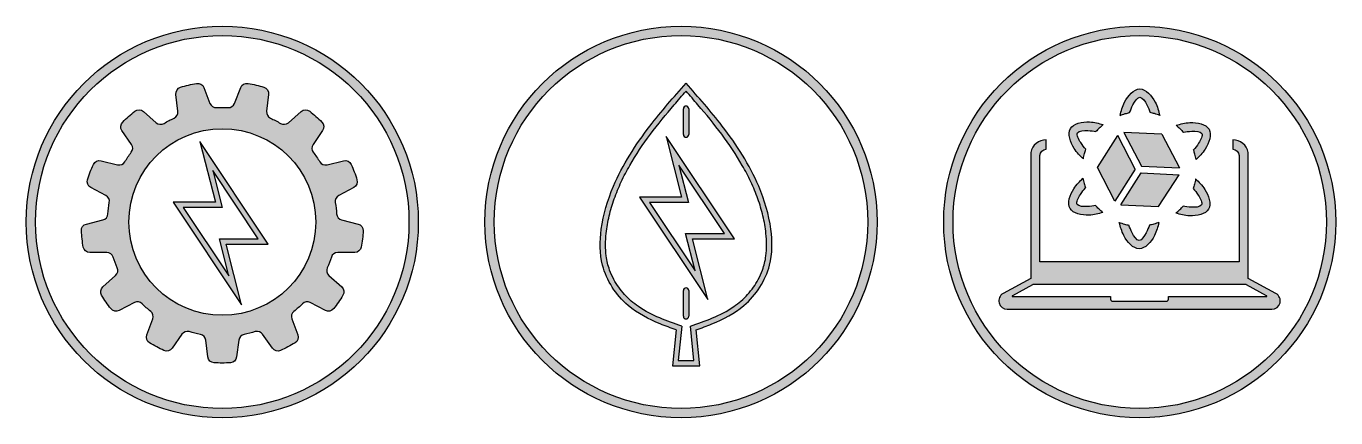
# Model space of a CAD drawing. Header units: millimetres. Extents: x 413 to 1396, y 1493 to 1787.
import ezdxf

# ---------------------------------------------------------------- set-up
doc = ezdxf.new("R2010")
doc.units = ezdxf.units.MM

msp = doc.modelspace()

# ---------------------------------------------------------------- hatches: boundary and pattern name
at = {"true_color": 0x9b9b9b}
h = msp.add_hatch(color=253, dxfattribs=at)
h.dxf.hatch_style = 1
edge = h.paths.add_edge_path()
edge.add_arc((560.3653700629275, 1640.351995043456), 147.0865073623124, 0, 360)
edge = h.paths.add_edge_path(flags=17)
edge.add_arc((560.3653700629275, 1640.351995043456), 140.0865073623124, 0, 360)
at = {"true_color": 0x3db978}
h = msp.add_hatch(color=115, dxfattribs=at)
h.dxf.hatch_style = 1
edge = h.paths.add_edge_path()
edge.add_arc((904.5383847875523, 1640.351995043456), 147.0865073623124, 0, 360)
edge = h.paths.add_edge_path(flags=17)
edge.add_arc((904.5383847875523, 1640.351995043456), 140.0865073623124, 0, 360)
at = {"true_color": 0x3d3378}
h = msp.add_hatch(color=177, dxfattribs=at)
h.dxf.hatch_style = 1
edge = h.paths.add_edge_path()
edge.add_arc((1248.711399512177, 1640.351995043456), 147.0865073623124, 0, 360)
edge = h.paths.add_edge_path(flags=17)
edge.add_arc((1248.711399512177, 1640.351995043456), 140.0865073623124, 0, 360)
at = {"true_color": 0x9b9b9b}
h = msp.add_hatch(color=253, dxfattribs=at)
h.dxf.hatch_style = 1
h.set_gradient(color1=(99, 100, 102), color2=(155, 155, 155), tint=1, name='INVSPHERICAL')
edge = h.paths.add_edge_path()
edge.add_arc((643.7338708696875, 1603.861132770224), 5.000000000000188, 156.3607340268416, 228.2401771994068)
edge.add_line((640.4038230674419, 1600.131416744202), (649.9369197630434, 1591.619865870543))
edge.add_arc((646.6068719607947, 1587.89014984452), 5.000000000003237, -31.312701879515487, 48.24017719939269, ccw=False)
edge.add_arc((560.3653700630807, 1640.351995043357), 105.9447465262101, 322.081932648709, 328.68729812050407, ccw=False)
edge.add_arc((639.999705484043, 1578.318016666161), 5.000000000000053, 242.5290535698235, 322.08193264871045, ccw=False)
edge.add_line((637.6932116438707, 1573.881792352035), (626.3542906496443, 1579.777155069403))
edge.add_arc((624.0477968094716, 1575.340930755277), 5.000000000000226, 62.52905356982002, 134.408496742375)
edge.add_arc((560.3653700629243, 1640.351995043455), 86.0048897379196, 308.66842633453774, 314.40849674238, ccw=False)
edge.add_arc((617.2263621857185, 1569.29766701889), 4.99999999999983, 128.6684263345359, 200.5478695071018)
edge.add_line((612.544465831072, 1567.542717867391), (617.0300888223085, 1555.575862922875))
edge.add_arc((612.3481924676507, 1553.82091377138), 5.000000000009242, -59.005009571879384, 20.547869507019925, ccw=False)
edge.add_arc((560.3653700629702, 1640.351995043391), 105.9447465263144, 294.38962495640385, 300.99499042818684, ccw=False)
edge.add_arc((602.0494450044517, 1548.415714133541), 4.999999999999863, 214.8367458775164, 294.38962495641243, ccw=False)
edge.add_line((597.9455299003807, 1545.559513717153), (590.6451256440017, 1556.049057490649))
edge.add_arc((586.5412105399304, 1553.192857074261), 4.999999999999988, 34.83674587751202, 106.7161890500713)
edge.add_arc((560.3653700629282, 1640.351995043456), 86.00488973791845, 280.9761186422274, 286.7161890500696, ccw=False)
edge.add_arc((577.6926854556579, 1551.011891520505), 4.999999999999995, 100.9761186422282, 172.8555618147927)
edge.add_line((572.7315065804921, 1551.633746944707), (571.1420536976881, 1538.953050180888))
edge.add_arc((566.1808748225187, 1539.574905605092), 5.000000000003914, 273.3026827358645, 352.8555618147695, ccw=False)
edge.add_arc((560.3653700629345, 1640.35199504337), 105.9447465263057, 266.69731726409617, 273.30268273588456, ccw=False)
edge.add_arc((554.5498653033175, 1539.57490560509), 4.99999999999995, 187.1444381852076, 266.6973172641029, ccw=False)
edge.add_line((549.588686428152, 1538.953050180888), (547.9992335453477, 1551.63374694471))
edge.add_arc((543.0380546701821, 1551.011891520508), 4.999999999999853, 7.14443818520483, 79.02388135776363)
edge.add_arc((560.3653700629292, 1640.351995043456), 86.00488973791875, 253.2838109499192, 259.0238813577613, ccw=False)
edge.add_arc((534.1895295859101, 1553.192857074265), 5.000000000000261, 73.28381094992123, 145.1632541224859)
edge.add_line((530.0856144818388, 1556.049057490653), (522.7852102254606, 1545.559513717159))
edge.add_arc((518.6812951213893, 1548.415714133547), 5.000000000000024, 245.6103750435874, 325.1632541224851, ccw=False)
edge.add_arc((560.3653700629088, 1640.351995043418), 105.9447465263492, 239.0050095717931, 245.610375043582, ccw=False)
edge.add_arc((508.3825476581802, 1553.820913771384), 4.999999999999826, 159.4521304928985, 239.0050095717927, ccw=False)
edge.add_line((503.7006513035336, 1555.575862922883), (508.1862742947709, 1567.542717867401))
edge.add_arc((503.5043779401242, 1569.2976670189), 5.000000000000139, 339.4521304928965, 411.3315736654542)
edge.add_arc((560.3653700629263, 1640.351995043457), 86.0048897379182, 225.5915032576136, 231.3315736654554, ccw=False)
edge.add_arc((496.6829433163722, 1575.340930755287), 5.000000000000219, 45.59150325761028, 117.4709464301742)
edge.add_line((494.3764494761999, 1579.777155069414), (483.0375284819752, 1573.881792352047))
edge.add_arc((480.7310346418021, 1578.318016666173), 5.00000000000041, 217.9180673512835, 297.47094643018403, ccw=False)
edge.add_arc((560.3653700628162, 1640.351995043373), 105.9447465262533, 211.31270187948, 217.918067351275, ccw=False)
edge.add_arc((474.1238681650489, 1587.890149844534), 5.000000000000107, 131.7598228005834, 211.3127018794819, ccw=False)
edge.add_line((470.793820362804, 1591.619865870556), (480.326917058407, 1600.131416744217))
edge.add_arc((476.9968692561614, 1603.861132770238), 5.000000000000137, 311.7598228005909, 383.6392659731451)
edge.add_arc((560.3653700629279, 1640.351995043457), 86.00488973791956, 197.8991955653055, 203.6392659731477, ccw=False)
edge.add_arc((473.765233558032, 1612.382255796473), 4.999999999999988, 17.89919556530609, 89.77863873786924)
edge.add_line((473.7845509242779, 1617.38221848027), (461.0047233431721, 1617.431593370756))
edge.add_arc((461.0240407094178, 1622.431556054552), 4.999999999999756, 190.2257596589724, 269.7786387378718, ccw=False)
edge.add_arc((560.3653700629668, 1640.351995043466), 105.9447465264322, 183.6203941871847, 190.2257596589676, ccw=False)
edge.add_arc((459.6220774339565, 1633.977762418985), 5.00000000000113, 104.06751510828681, 183.6203941871856, ccw=False)
edge.add_line((458.4067520041795, 1638.827812325919), (470.803404837456, 1641.934165398874))
edge.add_arc((469.5880794076797, 1646.784215305807), 4.99999999999997, 284.0675151082824, 355.9469582808383)
edge.add_arc((560.3653700629276, 1640.351995043455), 86.00488973791889, 170.2068878729967, 175.9469582808389, ccw=False)
edge.add_arc((470.6865714281822, 1655.831111027245), 5.000000000000188, 350.2068878729953, 422.0863310455599)
edge.add_line((473.0272746250391, 1660.249380885936), (461.7342449422655, 1666.232182191896))
edge.add_arc((464.074948139122, 1670.650452050588), 4.99999999999976, 162.5334519666597, 242.0863310455639, ccw=False)
edge.add_arc((560.3653700628672, 1640.351995043484), 105.9447465263257, 155.9280864948682, 162.5334519666628, ccw=False)
edge.add_arc((468.1993609558683, 1681.525634869878), 4.999999999995693, 76.3752074159242, 155.9280864948171, ccw=False)
edge.add_line((469.3771743082669, 1686.384930673476), (481.7974595109741, 1683.374457892326))
edge.add_arc((482.9752728633695, 1688.233753695929), 5.000000000000029, 256.3752074159738, 328.2546505885306)
edge.add_arc((560.365370062928, 1640.351995043456), 86.00488973791919, 142.5145801806895, 148.2546505885319, ccw=False)
edge.add_arc((488.1522413188712, 1695.733887329699), 4.999999999999853, 322.5145801806922, 394.3940233532571)
edge.add_line((492.2781034524702, 1698.558291984584), (485.0589686725913, 1709.103932027395))
edge.add_arc((489.1848308061923, 1711.92833668228), 5.000000000001628, 134.8411442743427, 214.3940233532439, ccw=False)
edge.add_arc((560.3653700628437, 1640.351995043542), 105.944746526272, 128.2357788025573, 134.8411442743498, ccw=False)
edge.add_arc((497.890766443396, 1719.641122632678), 4.999999999999637, 48.682899723665685, 128.2357788025633, ccw=False)
edge.add_line((501.1918957331188, 1723.396458225209), (510.7904756459803, 1714.958822623984))
edge.add_arc((514.0916049357031, 1718.714158216516), 5.00000000000002, 228.6828997236682, 300.562342896223)
edge.add_arc((560.3653700629272, 1640.351995043456), 86.00488973791886, 114.82227248838149, 120.56234289622361, ccw=False)
edge.add_arc((522.1610687422813, 1722.94933953353), 5.000000000000039, 294.822272488381, 366.7017156609484)
edge.add_line((527.1269045198441, 1723.532841915939), (525.6354814209244, 1736.225441650533))
edge.add_arc((530.6013171984873, 1736.808944032943), 5.000000000000172, 107.14883658205821, 186.7017156609559, ccw=False)
edge.add_arc((560.3653700628939, 1640.351995043562), 105.9447465262816, 100.54347111024907, 107.1488365820426, ccw=False)
edge.add_arc((541.8943507195639, 1739.592426802365), 4.999999999999533, 20.99059203135829, 100.54347111025669, ccw=False)
edge.add_line((546.5625470092591, 1741.383500056275), (551.140502649665, 1729.451662266683))
edge.add_arc((555.8086989393604, 1731.242735520594), 4.999999999999885, 200.9905920313598, 272.8700352039172)
edge.add_arc((560.3653700629277, 1640.351995043456), 86.00488973791869, 87.12996479607432, 92.87003520391659, ccw=False)
edge.add_arc((564.9220411865094, 1731.242735520593), 4.999999999999973, 267.1299647960737, 339.0094079686407)
edge.add_line((569.590237476205, 1729.451662266683), (574.1681931166105, 1741.383500056272))
edge.add_arc((578.8363894063071, 1739.592426802361), 5.000000000001458, 79.4565288897287, 159.0094079686331, ccw=False)
edge.add_arc((560.3653700629296, 1640.35199504349), 105.9447465263581, 72.85116341794458, 79.4565288897316, ccw=False)
edge.add_arc((590.1294229273818, 1736.808944032937), 5.000000000000236, -6.701715660945581, 72.85116341794958, ccw=False)
edge.add_line((595.0952587049447, 1736.225441650528), (593.6038356060249, 1723.532841915933))
edge.add_arc((598.5696713835877, 1722.949339533524), 4.99999999999998, 173.2982843390517, 245.1777275116074)
edge.add_arc((560.3653700629264, 1640.351995043455), 86.00488973791977, 59.43765710376579, 65.17772751160823, ccw=False)
edge.add_arc((606.6391351901649, 1718.714158216507), 4.999999999999637, 239.4376571037707, 311.3171002763404)
edge.add_line((609.9402644798881, 1714.958822623977), (619.5388443927475, 1723.3964582252))
edge.add_arc((622.8399736824715, 1719.641122632664), 5.000000000004052, 51.7642211973988, 131.3171002763094, ccw=False)
edge.add_arc((560.3653700630041, 1640.351995043552), 105.9447465262698, 45.158855725633885, 51.764221197424376, ccw=False)
edge.add_arc((631.5459093196752, 1711.928336682269), 5.000000000000053, -34.39402335325639, 45.158855725636215, ccw=False)
edge.add_line((635.6717714532742, 1709.103932027384), (628.4526366733942, 1698.558291984572))
edge.add_arc((632.5784988069931, 1695.733887329687), 5.000000000000068, 145.6059766467407, 217.4854198192973)
edge.add_arc((560.3653700629296, 1640.351995043454), 86.00488973791795, 31.74534941146038, 37.48541981930282, ccw=False)
edge.add_arc((637.7554672624935, 1688.233753695917), 5.000000000000028, 211.7453494114603, 283.6247925840237)
edge.add_line((638.9332806148888, 1683.374457892313), (651.3535658175946, 1686.384930673463))
edge.add_arc((652.5313791699898, 1681.525634869859), 4.999999999999755, 24.071913505116527, 103.62479258402442, ccw=False)
edge.add_arc((560.3653700629834, 1640.351995043471), 105.9447465263345, 17.466548033329786, 24.071913505124712, ccw=False)
edge.add_arc((656.655791986744, 1670.650452050572), 4.999999999994779, -62.086331045620796, 17.46654803326811, ccw=False)
edge.add_line((658.9964951835938, 1666.232182191882), (647.7034655008189, 1660.249380885921))
edge.add_arc((650.0441686976751, 1655.831111027229), 5.000000000000056, 117.9136689544314, 189.7931121269919)
edge.add_arc((560.3653700629275, 1640.351995043455), 86.00488973791875, 4.053041719151679, 9.793112126993776, ccw=False)
edge.add_arc((651.1426607181763, 1646.784215305792), 5.000000000000002, 184.0530417191486, 255.9324848917139)
edge.add_line((649.9273352883997, 1641.934165398859), (662.3239881216746, 1638.827812325904))
edge.add_arc((661.1086626918983, 1633.977762418971), 4.999999999999735, -3.620394187181489, 75.93248489171759, ccw=False)
edge.add_arc((560.3653700628964, 1640.351995043454), 105.9447465264224, 349.77424034103126, 356.3796058128145, ccw=False)
edge.add_arc((659.7066994164337, 1622.431556054539), 5.000000000001451, 270.22136126213593, 349.77424034103365, ccw=False)
edge.add_line((659.7260167826801, 1617.431593370741), (646.9461892015725, 1617.382218480256))
edge.add_arc((646.9655065678182, 1612.382255796459), 4.999999999999757, 90.22136126212948, 162.1008044346882)
edge.add_arc((560.3653700629276, 1640.351995043456), 86.00488973791852, 336.36073402684343, 342.10080443468564, ccw=False)
edge = h.paths.add_edge_path(flags=16)
edge.add_arc((560.3653700629275, 1640.351995043456), 70.10279932815199, 0, 360)
at = {"true_color": 0x3db978}
h = msp.add_hatch(color=115, dxfattribs=at)
h.set_gradient(color1=(61, 185, 120), color2=(136, 215, 175), one_color=1, tint=0.6989245414733887, name='INVSPHERICAL')
edge = h.paths.add_edge_path()
edge.add_spline(control_points=[(908.3440257376451, 1744.661410542517), (917.6160349310551, 1734.119065309395), (938.5239859621195, 1710.346565380968), (962.0789745006921, 1673.895844517912), (973.0938924747645, 1637.365188080527), (973.3271040747968, 1604.405185156381), (955.4765615667386, 1577.092353866689), (932.5080069707033, 1565.321703320139), (919.8589186096149, 1560.727449528686), (915.8835101002867, 1559.327315517541)], knot_values=[7.485920358332407, 7.485920358332407, 7.485920358332407, 7.485920358332407, 84.11297772829937, 180.2763835391312, 241.1855674972914, 290.3528813691751, 355.5657892234098, 405.983345084111, 428.9923763276063, 428.9923763276063, 428.9923763276063, 428.9923763276063], degree=3, periodic=0)
edge.add_line((915.8835101002867, 1559.327315517542), (918.6321089868221, 1532.263729782881))
edge.add_line((918.6321089868221, 1532.263729782881), (908.3440257376451, 1532.263729782881))
edge.add_line((908.3440257376451, 1532.263729782881), (898.0559424884681, 1532.263729782881))
edge.add_line((898.0559424884681, 1532.263729782881), (900.804541375002, 1559.327315517542))
edge.add_spline(control_points=[(900.8045413750035, 1559.327315517541), (896.8291328656753, 1560.727449528686), (884.1800445045869, 1565.321703320139), (861.2114899085516, 1577.092353866689), (843.3609474004934, 1604.405185156381), (843.5941590005257, 1637.365188080527), (854.6090769745981, 1673.895844517912), (878.1640655131707, 1710.346565380968), (899.0720165442351, 1734.119065309395), (908.3440257376451, 1744.661410542517)], knot_values=[7.485920358332399, 7.485920358332399, 7.485920358332399, 7.485920358332399, 30.4949516018277, 80.91250746252895, 146.1254153167636, 195.2927291886473, 256.2019131468074, 352.3653189576393, 428.9923763276063, 428.9923763276063, 428.9923763276063, 428.9923763276063], degree=3, periodic=0)
edge = h.paths.add_edge_path(flags=16)
edge.add_spline(control_points=[(905.102694869365, 1562.060429934177), (899.4816454302759, 1564.021444317135), (893.9410416970754, 1565.976689267164), (882.9339614622897, 1570.654147248859), (877.5082912528339, 1573.403398805532), (870.6981641732054, 1578.077171109163), (868.872661797923, 1579.47617768533), (865.3991459971048, 1582.497833814644), (863.7426055897238, 1584.125930066152), (859.068285400388, 1589.305962709893), (856.346840576357, 1593.153979314971), (852.9333361703043, 1599.519107797052), (851.8757425432852, 1601.872299778704), (850.381072884961, 1605.986564304756), (849.8537921660729, 1607.722507664999), (848.9995589983098, 1611.23308288819), (848.6691732144845, 1613.015754962495), (847.6817651654894, 1620.347396146703), (847.7596510810499, 1626.084741945409), (848.613404763111, 1634.027443593109), (848.927891161065, 1636.231364640049), (849.69081912412, 1640.606425612117), (850.14071667494, 1642.780945642137), (851.6808543082534, 1649.262422097956), (852.9616118862007, 1653.527383721298), (856.0020561978154, 1662.070750873728), (857.775579786683, 1666.343622121145), (861.693967538295, 1674.728782565094), (863.8411502756339, 1678.843725936519), (870.7533018007341, 1690.968614817382), (875.9893676113238, 1698.758512825809), (887.2549494569855, 1713.882733737325), (893.286020303718, 1721.19656797683), (902.4059614560438, 1731.824943072951), (905.3681515809494, 1735.213952729583), (908.3440257376451, 1738.60284134769)], knot_values=[1.738418875878056, 1.738418875878056, 1.738418875878056, 1.738418875878056, 34.28913651117129, 34.28913651117129, 68.57827302234257, 68.57827302234257, 81.89430428226954, 81.89430428226954, 95.21033554219652, 95.21033554219652, 121.8423980620505, 121.8423980620505, 136.6999323810608, 136.6999323810608, 147.3166910601672, 147.3166910601672, 157.9334497392736, 157.9334497392736, 190.4480408132845, 190.4480408132845, 202.94695520702, 202.94695520702, 215.4458696007555, 215.4458696007555, 240.4436983882264, 240.4436983882264, 266.3027855349529, 266.3027855349529, 292.1618726816795, 292.1618726816795, 343.8800469751325, 343.8800469751325, 396.0615971328567, 396.0615971328567, 420.7100947994589, 420.7100947994589, 420.7100947994589, 420.7100947994589], degree=3, periodic=0)
edge.add_spline(control_points=[(908.3440257376451, 1738.60284134769), (911.3198998943408, 1735.213952729583), (914.2820900192464, 1731.824943072951), (923.4020311715722, 1721.19656797683), (929.4331020183047, 1713.882733737325), (940.6986838639664, 1698.758512825809), (945.9347496745561, 1690.968614817382), (952.8469011996563, 1678.843725936519), (954.9940839369951, 1674.728782565094), (958.9124716886072, 1666.343622121145), (960.6859952774748, 1662.070750873728), (963.7264395890895, 1653.527383721298), (965.0071971670368, 1649.262422097956), (966.5473348003502, 1642.780945642137), (966.9972323511702, 1640.606425612117), (967.7601603142252, 1636.231364640049), (968.0746467121792, 1634.027443593109), (968.9284003942403, 1626.084741945409), (969.0062863098008, 1620.347396146703), (968.0188782608056, 1613.015754962495), (967.6884924769804, 1611.23308288819), (966.8342593092173, 1607.722507664999), (966.3069785903292, 1605.986564304756), (964.812308932005, 1601.872299778704), (963.7547153049859, 1599.519107797052), (960.3412108989332, 1593.153979314971), (957.6197660749021, 1589.305962709893), (952.9454458855664, 1584.125930066152), (951.2889054781854, 1582.497833814644), (947.8153896773672, 1579.47617768533), (945.9898873020848, 1578.077171109163), (939.1797602224563, 1573.403398805532), (933.7540900130005, 1570.654147248859), (922.7470097782148, 1565.976689267164), (917.2064060450143, 1564.021444317135), (911.5853566059252, 1562.060429934177)], knot_values=[1.73841887587804, 1.73841887587804, 1.73841887587804, 1.73841887587804, 26.38691654248026, 26.38691654248026, 78.56846670020445, 78.56846670020445, 130.2866409936575, 130.2866409936575, 156.1457281403841, 156.1457281403841, 182.0048152871106, 182.0048152871106, 207.0026440745815, 207.0026440745815, 219.501558468317, 219.501558468317, 232.0004728620524, 232.0004728620524, 264.5150639360634, 264.5150639360634, 275.1318226151698, 275.1318226151698, 285.7485812942762, 285.7485812942762, 300.6061156132865, 300.6061156132865, 327.2381781331405, 327.2381781331405, 340.5542093930674, 340.5542093930674, 353.8702406529944, 353.8702406529944, 388.1593771641657, 388.1593771641657, 420.7100947994589, 420.7100947994589, 420.7100947994589, 420.7100947994589], degree=3, periodic=0)
edge.add_line((911.5853566059254, 1562.060429934176), (914.205289603987, 1536.263729782881))
edge.add_line((914.205289603987, 1536.263729782881), (908.3440257376451, 1536.263729782881))
edge.add_line((908.3440257376451, 1536.263729782881), (902.4827618713033, 1536.263729782881))
edge.add_line((902.4827618713033, 1536.263729782881), (905.1026948693648, 1562.060429934176))
h.paths.add_polyline_path([(906.3440257376451, 1569.482293590148), (906.3440257376451, 1588.89269242789, -1), (910.3440257376451, 1588.89269242789), (910.3440257376451, 1569.482293590148, -1)], flags=0)
h.paths.add_polyline_path([(924.6959127641048, 1582.071701004981), (873.4204068618277, 1659.048563478715), (904.973060509858, 1659.048563478715), (893.4027266364016, 1704.678518596691), (944.678232538678, 1627.701656122958), (913.1255788906485, 1627.701656122958)], flags=0)
h.paths.add_polyline_path([(915.0788631212594, 1603.724436208577), (880.8910499758856, 1655.048563478715), (910.1139269183075, 1655.048563478715), (903.019776279247, 1683.025783393095), (937.2075894246209, 1631.701656122958), (907.9847124821989, 1631.701656122958)], flags=0)
h.paths.add_polyline_path([(906.3440257376451, 1706.010406550005), (906.3440257376451, 1725.420805387746, -1), (910.3440257376451, 1725.420805387746), (910.3440257376451, 1706.010406550005, -1)], flags=0)
at = {"true_color": 0x3d3378}
h = msp.add_hatch(color=177, dxfattribs=at)
h.dxf.hatch_style = 1
h.set_gradient(color1=(61, 51, 120), color2=(105, 91, 185), tint=1, name='INVSPHERICAL')
edge = h.paths.add_edge_path()
edge.add_line((1173.853304617623, 1610.302526865844), (1173.853304617623, 1690.293914586052))
edge.add_arc((1178.505599315107, 1690.293914586052), 4.65229469748374, 90, 180, ccw=False)
edge.add_line((1178.505599315107, 1694.946209283536), (1178.505599315107, 1702.095626694333))
edge.add_arc((1178.505599315107, 1690.293914586051), 11.80171210828189, 90.0000000000022, 168.3917973657117)
edge.add_line((1166.945274084274, 1692.668633357637), (1166.945274084274, 1597.904074823069))
edge.add_line((1166.945274084274, 1597.904074823069), (1146.24433373891, 1586.610093857721))
edge.add_arc((1149.262314119598, 1581.078383470056), 6.301430424215218, 118.6159179860316, 270)
edge.add_line((1149.262314119598, 1574.776953045841), (1248.565023392614, 1574.776953045841))
edge.add_line((1248.565023392614, 1574.776953045841), (1347.86773266563, 1574.776953045841))
edge.add_arc((1347.86773266563, 1581.078383470056), 6.301430424215141, 270, 421.3840820139703)
edge.add_line((1350.885713046318, 1586.610093857721), (1330.184772700954, 1597.904074823069))
edge.add_line((1330.184772700954, 1597.904074823069), (1330.184772700954, 1692.668633357637))
edge.add_arc((1318.624447470121, 1690.293914586051), 11.80171210828181, 11.60820263428829, 89.9999999999978)
edge.add_line((1318.624447470121, 1702.095626694333), (1318.624447470121, 1694.946209283536))
edge.add_arc((1318.624447470121, 1690.293914586052), 4.65229469748374, 0, 90, ccw=False)
edge.add_line((1323.276742167605, 1690.293914586052), (1323.276742167605, 1610.302526865844))
edge.add_line((1323.276742167605, 1610.302526865844), (1248.565023392614, 1610.302526865844))
edge.add_line((1248.565023392614, 1610.302526865844), (1173.853304617623, 1610.302526865844))
edge = h.paths.add_edge_path(flags=16)
edge.add_arc((1343.820699435141, 1584.73886347965), 0.2999999999999545, 270, 421.3840820139787)
edge.add_line((1343.964380163683, 1585.00221846488), (1328.857380747993, 1593.244267424869))
edge.add_arc((1328.378444986187, 1592.366417474101), 1.000000000000452, 61.38408201397117, 90)
edge.add_line((1328.378444986187, 1593.366417474101), (1248.565023392614, 1593.366417474102))
edge.add_line((1248.565023392614, 1593.366417474102), (1168.751601799041, 1593.366417474101))
edge.add_arc((1168.751601799041, 1592.366417474101), 1.000000000000455, 90, 118.6159179860288)
edge.add_line((1168.272666037235, 1593.244267424869), (1153.165666621545, 1585.00221846488))
edge.add_arc((1153.309347350087, 1584.73886347965), 0.2999999999999143, 118.615917986042, 270)
edge.add_line((1153.309347350087, 1584.43886347965), (1226.377268177364, 1584.43886347965))
edge.add_arc((1226.377268177364, 1583.917934459614), 0.5209290200355099, 0, 90, ccw=False)
edge.add_line((1226.898197197399, 1583.917934459614), (1226.898197197399, 1582.281596881062))
edge.add_arc((1228.338863287512, 1582.281596881062), 1.440666090112245, 180, 270)
edge.add_line((1228.338863287512, 1580.84093079095), (1248.565023392614, 1580.84093079095))
edge.add_line((1248.565023392614, 1580.84093079095), (1268.791183497716, 1580.84093079095))
edge.add_arc((1268.791183497716, 1582.281596881062), 1.440666090112018, 270, 360)
edge.add_line((1270.231849587828, 1582.281596881062), (1270.231849587828, 1583.917934459614))
edge.add_arc((1270.752778607864, 1583.917934459614), 0.5209290200355099, 90, 180, ccw=False)
edge.add_line((1270.752778607864, 1584.43886347965), (1343.820699435141, 1584.43886347965))
edge = h.paths.add_edge_path()
edge.add_spline(control_points=[(1263.716109061346, 1720.474731383576), (1262.432427831156, 1720.930149229309), (1260.079604353742, 1721.764871880287), (1257.644861969424, 1722.314319058321), (1256.538495100352, 1722.563992353531)], knot_values=[0, 0, 0, 0, 4.081760262337331, 7.481344393411413, 7.481344393411413, 7.481344393411413, 7.481344393411413], degree=3, periodic=0)
edge.add_spline(control_points=[(1256.538495100352, 1722.563992353531), (1255.845726942176, 1724.370413170395), (1254.291545820693, 1728.423002911842), (1248.848631194287, 1737.112438737878), (1243.40571656788, 1728.423002911842), (1241.851535446397, 1724.370413170394), (1241.158767288221, 1722.563992353531)], knot_values=[0, 0, 0, 0, 6.233130012915574, 13.98362912541405, 21.73412823791252, 27.9672582508281, 27.9672582508281, 27.9672582508281, 27.9672582508281], degree=3, periodic=0)
edge.add_spline(control_points=[(1241.158767288221, 1722.563992353531), (1240.05240041915, 1722.31431905832), (1237.617658034831, 1721.764871880286), (1235.264834557416, 1720.930149229309), (1233.981153327227, 1720.474731383576)], knot_values=[0, 0, 0, 0, 3.399584131074081, 7.481344393411413, 7.481344393411413, 7.481344393411413, 7.481344393411413], degree=3, periodic=0)
edge.add_spline(control_points=[(1233.981153327227, 1720.474731383576), (1234.802503647171, 1723.74941471238), (1236.812924828721, 1731.764865083849), (1248.848631194287, 1745.339327445578), (1260.884337559852, 1731.764865083849), (1262.894758741402, 1723.74941471238), (1263.716109061346, 1720.474731383576)], knot_values=[0, 0, 0, 0, 10.47391428238999, 25.63702553680857, 40.80013679122715, 51.27405107361713, 51.27405107361713, 51.27405107361713, 51.27405107361713], degree=3, periodic=0)
edge = h.paths.add_edge_path()
edge.add_spline(control_points=[(1221.308545494518, 1713.485679921307), (1220.272301455682, 1712.601688288468), (1218.372998696114, 1710.981444711896), (1216.679792289739, 1709.147619544422), (1215.910385438905, 1708.314314377506)], knot_values=[0, 0, 0, 0, 4.081760262337468, 7.481344393411428, 7.481344393411428, 7.481344393411428, 7.481344393411428], degree=3, periodic=0)
edge.add_spline(control_points=[(1215.910385438905, 1708.314314377506), (1213.999595042488, 1708.617569962024), (1209.712858814536, 1709.297904499461), (1199.466129331433, 1708.928920075381), (1204.26994418813, 1699.870499825266), (1207.002499294598, 1696.498244621255), (1208.220521532839, 1694.99507938891)], knot_values=[0, 0, 0, 0, 6.23313001291591, 13.9836291254143, 21.73412823791267, 27.96725825082842, 27.96725825082842, 27.96725825082842, 27.96725825082842], degree=3, periodic=0)
edge.add_spline(control_points=[(1208.220521532839, 1694.99507938891), (1207.883561514602, 1693.912100926783), (1207.142025536658, 1691.528828581276), (1206.688504818812, 1689.073862353726), (1206.441067627459, 1687.734452875154)], knot_values=[0, 0, 0, 0, 3.399584131074215, 7.48134439341135, 7.48134439341135, 7.48134439341135, 7.48134439341135], degree=3, periodic=0)
edge.add_spline(control_points=[(1206.441067627459, 1687.734452875154), (1204.015783835337, 1690.083104782034), (1198.079410781646, 1695.831905783297), (1192.341434716456, 1713.04236442923), (1210.115117147212, 1716.678360713437), (1218.061911382452, 1714.411711343231), (1221.308545494518, 1713.485679921307)], knot_values=[0, 0, 0, 0, 10.47391428239005, 25.63702553680846, 40.80013679122681, 51.27405107361694, 51.27405107361694, 51.27405107361694, 51.27405107361694], degree=3, periodic=0)
edge = h.paths.add_edge_path()
edge.add_spline(control_points=[(1290.972586959442, 1687.243229753234), (1290.725149768089, 1688.582639231806), (1290.271629050243, 1691.037605459356), (1289.530093072298, 1693.420877804864), (1289.193133054061, 1694.50385626699)], knot_values=[0, 0, 0, 0, 4.081760262337579, 7.481344393411577, 7.481344393411577, 7.481344393411577, 7.481344393411577], degree=3, periodic=0)
edge.add_spline(control_points=[(1289.193133054061, 1694.50385626699), (1290.411155292303, 1696.007021499335), (1293.143710398771, 1699.379276703346), (1297.947525255468, 1708.437696953461), (1287.700795772364, 1708.806681377541), (1283.414059544413, 1708.126346840104), (1281.503269147996, 1707.823091255586)], knot_values=[0, 0, 0, 0, 6.233130012915614, 13.98362912541427, 21.73412823791278, 27.96725825082844, 27.96725825082844, 27.96725825082844, 27.96725825082844], degree=3, periodic=0)
edge.add_spline(control_points=[(1281.503269147996, 1707.823091255586), (1280.733862297161, 1708.656396422502), (1279.040655890787, 1710.490221589976), (1277.141353131219, 1712.110465166548), (1276.105109092383, 1712.994456799387)], knot_values=[0, 0, 0, 0, 3.399584131073802, 7.481344393411119, 7.481344393411119, 7.481344393411119, 7.481344393411119], degree=3, periodic=0)
edge.add_spline(control_points=[(1276.105109092383, 1712.994456799387), (1279.351743204448, 1713.920488221311), (1287.298537439689, 1716.187137591517), (1305.072219870444, 1712.551141307311), (1299.334243805254, 1695.340682661378), (1293.397870751564, 1689.591881660114), (1290.972586959442, 1687.243229753234)], knot_values=[0, 0, 0, 0, 10.47391428238973, 25.63702553680822, 40.80013679122689, 51.27405107361696, 51.27405107361696, 51.27405107361696, 51.27405107361696], degree=3, periodic=0)
edge = h.paths.add_edge_path(flags=17)
edge.add_spline(control_points=[(1275.82150129071, 1647.022676660623), (1276.857745329547, 1647.906668293462), (1278.757048089115, 1649.526911870034), (1280.450254495489, 1651.360737037508), (1281.219661346323, 1652.194042204424)], knot_values=[0, 0, 0, 0, 4.081760262337336, 7.481344393411459, 7.481344393411459, 7.481344393411459, 7.481344393411459], degree=3, periodic=0)
edge.add_spline(control_points=[(1281.219661346323, 1652.194042204424), (1283.13045174274, 1651.890786619905), (1287.417187970692, 1651.210452082468), (1297.663917453796, 1651.579436506548), (1292.860102597098, 1660.637856756663), (1290.12754749063, 1664.010111960674), (1288.909525252389, 1665.513277193019)], knot_values=[0, 0, 0, 0, 6.233130012915458, 13.98362912541402, 21.73412823791268, 27.96725825082816, 27.96725825082816, 27.96725825082816, 27.96725825082816], degree=3, periodic=0)
edge.add_spline(control_points=[(1288.909525252389, 1665.513277193019), (1289.246485270626, 1666.596255655146), (1289.98802124857, 1668.979528000653), (1290.441541966416, 1671.434494228203), (1290.688979157769, 1672.773903706775)], knot_values=[0, 0, 0, 0, 3.399584131073997, 7.481344393411531, 7.481344393411531, 7.481344393411531, 7.481344393411531], degree=3, periodic=0)
edge.add_spline(control_points=[(1290.688979157769, 1672.773903706775), (1293.114262949892, 1670.425251799895), (1299.050636003582, 1664.676450798632), (1304.788612068772, 1647.465992152698), (1287.014929638017, 1643.829995868493), (1279.068135402776, 1646.096645238698), (1275.82150129071, 1647.022676660623)], knot_values=[0, 0, 0, 0, 10.47391428239022, 25.6370255368089, 40.80013679122739, 51.27405107361756, 51.27405107361756, 51.27405107361756, 51.27405107361756], degree=3, periodic=0)
edge = h.paths.add_edge_path(flags=17)
edge.add_spline(control_points=[(1233.413937723882, 1640.033625198354), (1234.697618954071, 1639.57820735262), (1237.050442431486, 1638.743484701643), (1239.485184815805, 1638.194037523609), (1240.591551684876, 1637.944364228399)], knot_values=[0, 0, 0, 0, 4.081760262337331, 7.481344393411413, 7.481344393411413, 7.481344393411413, 7.481344393411413], degree=3, periodic=0)
edge.add_spline(control_points=[(1240.591551684876, 1637.944364228399), (1241.284319843052, 1636.137943411535), (1242.838500964536, 1632.085353670088), (1248.281415590942, 1623.395917844053), (1253.724330217347, 1632.085353670087), (1255.278511338831, 1636.137943411535), (1255.971279497007, 1637.944364228399)], knot_values=[0, 0, 0, 0, 6.233130012915574, 13.98362912541405, 21.73412823791252, 27.9672582508281, 27.9672582508281, 27.9672582508281, 27.9672582508281], degree=3, periodic=0)
edge.add_spline(control_points=[(1255.971279497007, 1637.944364228399), (1257.077646366078, 1638.194037523609), (1259.512388750397, 1638.743484701643), (1261.865212227811, 1639.57820735262), (1263.148893458001, 1640.033625198354)], knot_values=[0, 0, 0, 0, 3.399584131074081, 7.481344393411413, 7.481344393411413, 7.481344393411413, 7.481344393411413], degree=3, periodic=0)
edge.add_spline(control_points=[(1263.148893458001, 1640.033625198354), (1262.327543138057, 1636.758941869549), (1260.317121956507, 1628.74349149808), (1248.281415590941, 1615.169029136352), (1236.245709225376, 1628.74349149808), (1234.235288043826, 1636.758941869549), (1233.413937723882, 1640.033625198354)], knot_values=[0, 0, 0, 0, 10.47391428238999, 25.63702553680857, 40.80013679122715, 51.27405107361713, 51.27405107361713, 51.27405107361713, 51.27405107361713], degree=3, periodic=0)
edge = h.paths.add_edge_path(flags=17)
edge.add_spline(control_points=[(1206.157459825786, 1673.265126828695), (1206.404897017139, 1671.925717350123), (1206.858417734985, 1669.470751122574), (1207.59995371293, 1667.087478777066), (1207.936913731167, 1666.004500314939)], knot_values=[0, 0, 0, 0, 4.081760262337356, 7.481344393411353, 7.481344393411353, 7.481344393411353, 7.481344393411353], degree=3, periodic=0)
edge.add_spline(control_points=[(1207.936913731167, 1666.004500314939), (1206.718891492926, 1664.501335082594), (1203.986336386458, 1661.129079878584), (1199.18252152976, 1652.070659628468), (1209.429251012863, 1651.701675204388), (1213.715987240815, 1652.382009741825), (1215.626777637232, 1652.685265326344)], knot_values=[0, 0, 0, 0, 6.233130012915614, 13.9836291254142, 21.73412823791254, 27.96725825082823, 27.96725825082823, 27.96725825082823, 27.96725825082823], degree=3, periodic=0)
edge.add_spline(control_points=[(1215.626777637232, 1652.685265326344), (1216.396184488067, 1651.851960159428), (1218.089390894441, 1650.018134991954), (1219.988693654009, 1648.397891415381), (1221.024937692845, 1647.513899782543)], knot_values=[0, 0, 0, 0, 3.399584131074123, 7.481344393411289, 7.481344393411289, 7.481344393411289, 7.481344393411289], degree=3, periodic=0)
edge.add_spline(control_points=[(1221.024937692845, 1647.513899782543), (1217.77830358078, 1646.587868360618), (1209.831509345539, 1644.321218990412), (1192.057826914784, 1647.957215274618), (1197.795802979974, 1665.167673920552), (1203.732176033664, 1670.916474921816), (1206.157459825786, 1673.265126828695)], knot_values=[0, 0, 0, 0, 10.47391428238995, 25.63702553680844, 40.80013679122712, 51.27405107361702, 51.27405107361702, 51.27405107361702, 51.27405107361702], degree=3, periodic=0)
h.paths.add_polyline_path([(1245.402453244373, 1679.99737043017), (1230.044541617629, 1655.989360298859), (1216.931950762972, 1681.293706982352), (1232.289862389716, 1705.301717113663)])
h.paths.add_polyline_path([(1250.015970518915, 1682.388072912184), (1278.486473000316, 1681.091736360002), (1265.37388214566, 1706.396083043494), (1236.903379664257, 1707.692419595675)])
h.paths.add_polyline_path([(1262.892211818616, 1651.892951827133), (1278.25012344536, 1675.900961958444), (1249.779620963958, 1677.197298510626), (1234.421709337214, 1653.189288379315)], flags=17)
at = {"true_color": 0x3db978}
h = msp.add_hatch(dxfattribs=at)
h.set_pattern_fill('ANGLE', color=115)
h.set_pattern_definition([(0, (0.3947073925460245, 1.97256664875249), (0, 6.985), [5.08, -1.905]), (90, (0.3947073925460245, 1.97256664875249), (-6.985, 4.277078946022131e-16), [5.08, -1.905])])
h.paths.add_polyline_path([(587.4096379547375, 1627.794541517861), (553.2218248093639, 1679.118668787999), (560.3159754484243, 1651.141448873618), (531.0930985060024, 1651.141448873618), (565.2809116513761, 1599.81732160348), (558.1867610123156, 1627.794541517861)], flags=0)
h.paths.add_polyline_path([(594.8802810687948, 1623.794541517861), (543.6047751665183, 1700.771403991595), (555.1751090399746, 1655.141448873618), (523.6224553919451, 1655.141448873618), (574.8979612942217, 1578.164586399884), (563.3276274207653, 1623.794541517861)], flags=17)
h.paths.add_polyline_path([(553.2218248093639, 1679.118668787999), (560.3159754484243, 1651.141448873618), (531.0930985060024, 1651.141448873618), (565.2809116513761, 1599.81732160348), (558.1867610123156, 1627.794541517861), (587.4096379547375, 1627.794541517861)], flags=0)
h.paths.add_polyline_path([(543.6047751665183, 1700.771403991595), (555.1751090399746, 1655.141448873618), (523.6224553919451, 1655.141448873618), (574.8979612942217, 1578.164586399884), (563.3276274207653, 1623.794541517861), (594.8802810687948, 1623.794541517861)], flags=17)
at = {"true_color": 0x636466}
h = msp.add_hatch(color=251, dxfattribs=at)
h.dxf.hatch_style = 1
h.paths.add_polyline_path([(587.4096379547375, 1627.794541517861), (553.2218248093639, 1679.118668787999), (560.3159754484243, 1651.141448873618), (531.0930985060024, 1651.141448873618), (565.2809116513761, 1599.81732160348), (558.1867610123156, 1627.794541517861)], flags=0)
h.paths.add_polyline_path([(594.8802810687948, 1623.794541517861), (543.6047751665183, 1700.771403991595), (555.1751090399746, 1655.141448873618), (523.6224553919451, 1655.141448873618), (574.8979612942217, 1578.164586399884), (563.3276274207653, 1623.794541517861)], flags=17)
h.paths.add_polyline_path([(553.2218248093639, 1679.118668787999), (560.3159754484243, 1651.141448873618), (531.0930985060024, 1651.141448873618), (565.2809116513761, 1599.81732160348), (558.1867610123156, 1627.794541517861), (587.4096379547375, 1627.794541517861)], flags=0)
h.paths.add_polyline_path([(543.6047751665183, 1700.771403991595), (555.1751090399746, 1655.141448873618), (523.6224553919451, 1655.141448873618), (574.8979612942217, 1578.164586399884), (563.3276274207653, 1623.794541517861), (594.8802810687948, 1623.794541517861)], flags=17)
h = msp.add_hatch(color=251, dxfattribs=at)
h.dxf.hatch_style = 1
h.paths.add_polyline_path([(587.4096379547375, 1627.794541517861), (553.2218248093639, 1679.118668787999), (560.3159754484243, 1651.141448873618), (531.0930985060024, 1651.141448873618), (565.2809116513761, 1599.81732160348), (558.1867610123156, 1627.794541517861)], flags=0)
h.paths.add_polyline_path([(594.8802810687948, 1623.794541517861), (543.6047751665183, 1700.771403991595), (555.1751090399746, 1655.141448873618), (523.6224553919451, 1655.141448873618), (574.8979612942217, 1578.164586399884), (563.3276274207653, 1623.794541517861)], flags=17)
h.paths.add_polyline_path([(553.2218248093639, 1679.118668787999), (560.3159754484243, 1651.141448873618), (531.0930985060024, 1651.141448873618), (565.2809116513761, 1599.81732160348), (558.1867610123156, 1627.794541517861), (587.4096379547375, 1627.794541517861)], flags=0)
h.paths.add_polyline_path([(543.6047751665183, 1700.771403991595), (555.1751090399746, 1655.141448873618), (523.6224553919451, 1655.141448873618), (574.8979612942217, 1578.164586399884), (563.3276274207653, 1623.794541517861), (594.8802810687948, 1623.794541517861)], flags=17)
h = msp.add_hatch(color=251, dxfattribs=at)
h.dxf.hatch_style = 1
h.set_gradient(color1=(99, 100, 102), color2=(155, 155, 155), tint=1, name='INVSPHERICAL')
h.paths.add_polyline_path([(555.1751090399746, 1655.141448873618), (523.6224553919451, 1655.141448873618), (574.8979612942217, 1578.164586399884), (563.3276274207653, 1623.794541517861), (594.8802810687948, 1623.794541517861), (543.6047751665183, 1700.771403991595)])
h.paths.add_polyline_path([(560.3159754484243, 1651.141448873618), (531.0930985060024, 1651.141448873618), (565.2809116513761, 1599.81732160348), (558.1867610123156, 1627.794541517861), (587.4096379547375, 1627.794541517861), (553.2218248093639, 1679.118668787999)], flags=16)

# ---------------------------------------------------------------- linework, layer by layer
at = {"color": 115, "true_color": 0x3db978}
for p, q in [((906.3440257376451, 1706.010406550005), (906.3440257376451, 1725.420805387746)), ((910.3440257376451, 1725.420805387746), (910.3440257376451, 1706.010406550005)), ((594.8802810687948, 1623.794541517861), (543.6047751665183, 1700.771403991595)), ((543.6047751665183, 1700.771403991595), (555.1751090399746, 1655.141448873618)), ((587.4096379547375, 1627.794541517861), (553.2218248093639, 1679.118668787999)), ((553.2218248093639, 1679.118668787999), (560.3159754484243, 1651.141448873618)), ((555.1751090399746, 1655.141448873618), (523.6224553919451, 1655.141448873618)), ((523.6224553919451, 1655.141448873618), (574.8979612942217, 1578.164586399884)), ((560.3159754484243, 1651.141448873618), (531.0930985060024, 1651.141448873618)), ((531.0930985060024, 1651.141448873618), (565.2809116513761, 1599.81732160348)), ((565.2809116513761, 1599.81732160348), (558.1867610123156, 1627.794541517861)), ((558.1867610123156, 1627.794541517861), (587.4096379547375, 1627.794541517861)), ((574.8979612942217, 1578.164586399884), (563.3276274207653, 1623.794541517861)), ((563.3276274207653, 1623.794541517861), (594.8802810687948, 1623.794541517861)), ((906.3440257376451, 1569.482293590148), (906.3440257376451, 1588.89269242789)), ((910.3440257376451, 1588.89269242789), (910.3440257376451, 1569.482293590148))]:
    msp.add_line(p, q, dxfattribs=at)
at = {"color": 177, "true_color": 0x3d3378}
for p, q in [((1216.931950762972, 1681.293706982352), (1232.289862389716, 1705.301717113663)), ((1245.402453244373, 1679.99737043017), (1232.289862389716, 1705.301717113663)), ((1265.37388214566, 1706.396083043494), (1236.903379664257, 1707.692419595675)), ((1236.903379664257, 1707.692419595675), (1250.015970518915, 1682.388072912184)), ((1265.37388214566, 1706.396083043494), (1278.486473000316, 1681.091736360002)), ((1230.044541617629, 1655.989360298859), (1216.931950762972, 1681.293706982352)), ((1250.015970518915, 1682.388072912184), (1278.486473000316, 1681.091736360002)), ((1245.402453244373, 1679.99737043017), (1230.044541617629, 1655.989360298859)), ((1234.421709337214, 1653.189288379315), (1249.779620963958, 1677.197298510626)), ((1249.779620963958, 1677.197298510626), (1278.25012344536, 1675.900961958444)), ((1262.892211818616, 1651.892951827133), (1278.25012344536, 1675.900961958444)), ((1234.421709337214, 1653.189288379315), (1262.892211818616, 1651.892951827133))]:
    msp.add_line(p, q, dxfattribs=at)
at = {"color": 253, "true_color": 0x9b9b9b}
msp.add_lwpolyline([(639.1534301347527, 1605.86601747358, 0.3243382328724886), (640.4038230674419, 1600.131416744202), (649.9369197630434, 1591.619865870543, -0.3617624175857538), (650.8785901465133, 1585.291607225698, -0.02882932693824159), (643.9441571846716, 1575.245346690162, -0.3617624175856521), (637.6932116438707, 1573.881792352035), (626.3542906496443, 1579.777155069403, 0.3243382328724515), (620.5489503777062, 1578.912775327333, -0.02505102029217013), (614.1022997157489, 1573.201541207914, 0.3243382328724883), (612.544465831072, 1567.542717867391), (617.0300888223085, 1555.575862922875, -0.3617624175857091), (614.9230081065768, 1549.534852126275, -0.02882932693818871), (604.1141425927818, 1543.861921882159, -0.361762417585674), (597.9455299003807, 1545.559513717153), (590.6451256440017, 1556.049057490649, 0.3243382328724592), (585.1030548236613, 1557.981563385548, -0.0250510202921699), (576.7406863134892, 1555.920424665276, 0.324338232872484), (572.7315065804921, 1551.633746944707), (571.1420536976881, 1538.953050180888, -0.3617624175857275), (566.4689286816681, 1534.583210003969, -0.0288293269382127), (554.2618114441655, 1534.583210003972, -0.3617624175856953), (549.588686428152, 1538.953050180888), (547.9992335453477, 1551.63374694471, 0.324338232872454), (543.9900538123514, 1555.920424665278, -0.02505102029216924), (535.6276853021799, 1557.981563385552, 0.3243382328724947), (530.0856144818388, 1556.049057490653), (522.7852102254606, 1545.559513717159, -0.3617624175857033), (516.6165975330591, 1543.861921882165, -0.02882932693821493), (505.8077320192525, 1549.534852126292, -0.3617624175856816), (503.7006513035336, 1555.575862922883), (508.1862742947709, 1567.542717867401, 0.3243382328724472), (506.6284404100945, 1573.201541207923, -0.02505102029216824), (500.1817897481385, 1578.912775327342, 0.3243382328724835), (494.3764494761999, 1579.777155069414), (483.0375284819752, 1573.881792352047, -0.3617624175857227), (476.786582941173, 1575.245346690174, -0.02882932693824126), (469.8521499793314, 1585.291607225717, -0.3617624175857025), (470.793820362804, 1591.619865870556), (480.326917058407, 1600.131416744217, 0.3243382328724372), (481.5773099910965, 1605.866017473593, -0.02505102029216957), (478.5232271534471, 1613.918972083232, 0.3243382328724791), (473.7845509242779, 1617.38221848027), (461.0047233431721, 1617.431593370756, -0.3617624175857041), (456.1034612453082, 1621.54392001575, -0.02882932693818837), (454.6320558580117, 1633.662033624578, -0.3617624175857044), (458.4067520041795, 1638.827812325919), (470.803404837456, 1641.934165398874, 0.3243382328724403), (474.5755746355006, 1646.430815599436, -0.02505102029216979), (475.6137131945758, 1654.980655846849, 0.3243382328724813), (473.0272746250391, 1660.249380885936), (461.7342449422655, 1666.232182191896, -0.3617624175857314), (459.3054863673484, 1672.151196668299, -0.02882932693823993), (463.6341897964736, 1683.565049561741, -0.3617624175856787), (469.3771743082669, 1686.384930673476), (481.7974595109741, 1683.374457892326, 0.3243382328724455), (487.2272475332159, 1685.603029193632, -0.0250510202921709), (492.1197824560574, 1692.691089714883, 0.3243382328724877), (492.2781034524702, 1698.558291984584), (485.0589686725913, 1709.103932027395, -0.3617624175857169), (485.6591129404219, 1715.47365945052, -0.02882932693823015), (494.7962713968811, 1723.568475482511, -0.3617624175856994), (501.1918957331188, 1723.396458225209), (510.7904756459803, 1714.958822623984, 0.3243382328724369), (516.6339828925627, 1714.408776198102, -0.02505102029216946), (524.2600933897847, 1718.41126774816, 0.324338232872498), (527.1269045198441, 1723.532841915939), (525.6354814209244, 1736.225441650533, -0.3617624175856965), (529.1270427122621, 1741.586654231277, -0.02882932693823499), (540.9794433083827, 1744.508008602006, -0.3617624175856993), (546.5625470092591, 1741.383500056275), (551.140502649665, 1729.451662266683, 0.3243382328724481), (556.0590520322926, 1726.249007121005, -0.02505102029217029), (564.6716880935764, 1726.249007121004, 0.3243382328724978), (569.590237476205, 1729.451662266683), (574.1681931166105, 1741.383500056272, -0.361762417585731), (579.75129681749, 1744.508008602003, -0.02882932693820615), (591.6036974136065, 1741.586654231272, -0.3617624175856965), (595.0952587049447, 1736.225441650528), (593.6038356060249, 1723.532841915933, 0.3243382328724341), (596.4706467360834, 1718.411267748154, -0.02505102029217046), (604.0967572333051, 1714.408776198095, 0.3243382328725022), (609.9402644798881, 1714.958822623977), (619.5388443927475, 1723.3964582252, -0.3617624175857519), (625.9344687289918, 1723.568475482498, -0.02882932693822174), (635.0716271854457, 1715.473659450507, -0.3617624175856695), (635.6717714532742, 1709.103932027384), (628.4526366733942, 1698.558291984572, 0.3243382328724446), (628.6109576698063, 1692.691089714871, -0.02505102029217054), (633.5034925926468, 1685.60302919362, 0.3243382328724879), (638.9332806148888, 1683.374457892313), (651.3535658175946, 1686.384930673463, -0.361762417585744), (657.0965503293905, 1683.565049561719, -0.02882932693824072), (661.4252537585148, 1672.151196668275, -0.3617624175856561), (658.9964951835938, 1666.232182191882), (647.7034655008189, 1660.249380885921, 0.3243382328724647), (645.1170269312815, 1654.980655846835, -0.02505102029216933), (646.1551654903553, 1646.430815599422, 0.3243382328724784), (649.9273352883997, 1641.934165398859), (662.3239881216746, 1638.827812325904, -0.3617624175857046), (666.0986842678417, 1633.662033624565, -0.02882932693819004), (664.6272788805451, 1621.543920015737, -0.3617624175857013), (659.7260167826801, 1617.431593370741), (646.9461892015725, 1617.382218480256, 0.3243382328724456), (642.2075129724034, 1613.918972083218, -0.0250510202921699)], format="xyb", close=True, dxfattribs=at)
at = {"color": 115, "true_color": 0x3db978}
for points in [[(904.9730605098578, 1659.048563478715), (873.4204068618283, 1659.048563478715), (924.6959127641048, 1582.071701004981), (913.1255788906485, 1627.701656122958), (944.678232538678, 1627.701656122958), (893.4027266364014, 1704.678518596692)], [(910.1139269183075, 1655.048563478715), (880.8910499758856, 1655.048563478715), (915.0788631212592, 1603.724436208577), (907.9847124821988, 1631.701656122958), (937.2075894246207, 1631.701656122958), (903.019776279247, 1683.025783393095)]]:
    msp.add_lwpolyline(points, close=True, dxfattribs=at)
at = {"color": 177, "true_color": 0x3d3378}
for points in [[(1173.853304617623, 1610.302526865844), (1173.853304617623, 1690.293914586052, -0.414213562373095), (1178.505599315107, 1694.946209283536), (1178.505599315107, 1702.095626694333, 0.3560436543852741), (1166.945274084274, 1692.668633357637), (1166.945274084274, 1597.904074823069), (1146.24433373891, 1586.610093857721, 0.7769667965933656), (1149.262314119598, 1574.776953045841), (1248.565023392614, 1574.776953045841), (1347.86773266563, 1574.776953045841, 0.7769667965933892), (1350.885713046318, 1586.610093857721), (1330.184772700954, 1597.904074823069), (1330.184772700954, 1692.668633357637, 0.356043654385274), (1318.624447470121, 1702.095626694333), (1318.624447470121, 1694.946209283536, -0.414213562373095), (1323.276742167605, 1690.293914586052), (1323.276742167605, 1610.302526865844), (1248.565023392614, 1610.302526865844)], [(1343.820699435141, 1584.43886347965, 0.7769667965932939), (1343.964380163683, 1585.00221846488), (1328.857380747993, 1593.244267424869, 0.1255134332471392), (1328.378444986187, 1593.366417474101), (1248.565023392614, 1593.366417474102), (1168.751601799041, 1593.366417474101, 0.1255134332471438), (1168.272666037235, 1593.244267424869), (1153.165666621545, 1585.00221846488, 0.7769667965932978), (1153.309347350087, 1584.43886347965), (1226.377268177364, 1584.43886347965, -0.414213562373095), (1226.898197197399, 1583.917934459614), (1226.898197197399, 1582.281596881062, 0.414213562373095), (1228.338863287512, 1580.84093079095), (1248.565023392614, 1580.84093079095), (1268.791183497716, 1580.84093079095, 0.414213562373095), (1270.231849587828, 1582.281596881062), (1270.231849587828, 1583.917934459614, -0.414213562373095), (1270.752778607864, 1584.43886347965)]]:
    msp.add_lwpolyline(points, format="xyb", close=True, dxfattribs=at)
at = {"color": 115, "true_color": 0x3db978}
for points in [[(900.8045413750015, 1559.327315517535), (898.0559424884682, 1532.263729782881), (908.3440257376451, 1532.263729782881), (918.632108986822, 1532.263729782881), (915.8835101002867, 1559.327315517541)], [(905.1026948693645, 1562.060429934176), (902.4827618713034, 1536.263729782881), (908.3440257376451, 1536.263729782881), (914.2052896039868, 1536.263729782881), (911.5853566059254, 1562.060429934177)]]:
    msp.add_lwpolyline(points, dxfattribs=at)
at = {"color": 253, "true_color": 0x9b9b9b}
for radius in [147.0865073623124, 140.0865073623124, 70.10279932815199]:
    msp.add_circle((560.3653700629275, 1640.351995043456), radius, dxfattribs=at)
at = {"color": 115, "true_color": 0x3db978}
for radius in [147.0865073623124, 140.0865073623124]:
    msp.add_circle((904.5383847875523, 1640.351995043456), radius, dxfattribs=at)
at = {"color": 177, "true_color": 0x3d3378}
for radius in [147.0865073623124, 140.0865073623124]:
    msp.add_circle((1248.711399512177, 1640.351995043456), radius, dxfattribs=at)
at = {"color": 115, "true_color": 0x3db978}
for centre, start, end in [((908.3440257376451, 1725.420805387746), 0, 180), ((908.3440257376451, 1706.010406550005), 180, 0), ((908.3440257376451, 1588.89269242789), 0, 180), ((908.3440257376451, 1569.482293590148), 180, 0)]:
    msp.add_arc(centre, 2, start, end, dxfattribs=at)
for points, knots in [([(900.8045413750035, 1559.327315517541), (896.8291328656753, 1560.727449528686), (884.1800445045869, 1565.321703320139), (861.2114899085516, 1577.09235386669), (843.3609474004934, 1604.405185156381), (843.5941590005257, 1637.365188080527), (854.6090769745981, 1673.895844517912), (878.1640655131707, 1710.346565380968), (899.0720165442351, 1734.119065309395), (908.3440257376451, 1744.661410542517)], [7.485920358332399, 7.485920358332399, 7.485920358332399, 7.485920358332399, 30.4949516018277, 80.91250746252895, 146.1254153167636, 195.2927291886473, 256.2019131468074, 352.3653189576393, 428.9923763276063, 428.9923763276063, 428.9923763276063, 428.9923763276063]), ([(915.8835101002867, 1559.327315517541), (919.8589186096149, 1560.727449528686), (932.5080069707033, 1565.321703320139), (955.4765615667386, 1577.09235386669), (973.3271040747968, 1604.405185156381), (973.0938924747645, 1637.365188080527), (962.0789745006921, 1673.895844517912), (938.5239859621195, 1710.346565380968), (917.6160349310551, 1734.119065309395), (908.3440257376451, 1744.661410542517)], [7.485920358332399, 7.485920358332399, 7.485920358332399, 7.485920358332399, 30.4949516018277, 80.91250746252895, 146.1254153167636, 195.2927291886473, 256.2019131468074, 352.3653189576393, 428.9923763276063, 428.9923763276063, 428.9923763276063, 428.9923763276063]), ([(905.102694869365, 1562.060429934177), (899.4816454302759, 1564.021444317136), (893.9410416970754, 1565.976689267164), (882.9339614622897, 1570.654147248859), (877.5082912528339, 1573.403398805531), (870.6981641732054, 1578.077171109163), (868.872661797923, 1579.47617768533), (865.3991459971048, 1582.497833814644), (863.7426055897238, 1584.125930066152), (859.068285400388, 1589.305962709893), (856.346840576357, 1593.153979314971), (852.9333361703043, 1599.519107797052), (851.8757425432852, 1601.872299778704), (850.381072884961, 1605.986564304756), (849.8537921660729, 1607.722507664999), (848.9995589983098, 1611.233082888189), (848.6691732144845, 1613.015754962494), (847.6817651654894, 1620.347396146702), (847.7596510810499, 1626.084741945409), (848.613404763111, 1634.027443593109), (848.927891161065, 1636.231364640049), (849.69081912412, 1640.606425612117), (850.14071667494, 1642.780945642138), (851.6808543082534, 1649.262422097956), (852.9616118862007, 1653.527383721298), (856.0020561978154, 1662.070750873728), (857.775579786683, 1666.343622121145), (861.693967538295, 1674.728782565094), (863.8411502756339, 1678.843725936519), (870.7533018007341, 1690.968614817382), (875.9893676113238, 1698.758512825809), (887.2549494569855, 1713.882733737325), (893.286020303718, 1721.19656797683), (902.4059614560438, 1731.824943072951), (905.3681515809494, 1735.213952729583), (908.3440257376451, 1738.60284134769)], [1.738418875878056, 1.738418875878056, 1.738418875878056, 1.738418875878056, 34.28913651117129, 34.28913651117129, 68.57827302234257, 68.57827302234257, 81.89430428226954, 81.89430428226954, 95.21033554219652, 95.21033554219652, 121.8423980620505, 121.8423980620505, 136.6999323810608, 136.6999323810608, 147.3166910601672, 147.3166910601672, 157.9334497392736, 157.9334497392736, 190.4480408132845, 190.4480408132845, 202.94695520702, 202.94695520702, 215.4458696007555, 215.4458696007555, 240.4436983882264, 240.4436983882264, 266.3027855349529, 266.3027855349529, 292.1618726816795, 292.1618726816795, 343.8800469751325, 343.8800469751325, 396.0615971328567, 396.0615971328567, 420.7100947994589, 420.7100947994589, 420.7100947994589, 420.7100947994589]), ([(911.5853566059252, 1562.060429934177), (917.2064060450143, 1564.021444317136), (922.7470097782148, 1565.976689267164), (933.7540900130005, 1570.654147248859), (939.1797602224563, 1573.403398805531), (945.9898873020848, 1578.077171109163), (947.8153896773672, 1579.47617768533), (951.2889054781854, 1582.497833814644), (952.9454458855664, 1584.125930066152), (957.6197660749021, 1589.305962709893), (960.3412108989332, 1593.153979314971), (963.7547153049859, 1599.519107797052), (964.812308932005, 1601.872299778704), (966.3069785903292, 1605.986564304756), (966.8342593092173, 1607.722507664999), (967.6884924769804, 1611.233082888189), (968.0188782608056, 1613.015754962494), (969.0062863098008, 1620.347396146702), (968.9284003942403, 1626.084741945409), (968.0746467121792, 1634.027443593109), (967.7601603142252, 1636.231364640049), (966.9972323511702, 1640.606425612117), (966.5473348003502, 1642.780945642138), (965.0071971670368, 1649.262422097956), (963.7264395890895, 1653.527383721298), (960.6859952774748, 1662.070750873728), (958.9124716886072, 1666.343622121145), (954.9940839369951, 1674.728782565094), (952.8469011996563, 1678.843725936519), (945.9347496745561, 1690.968614817382), (940.6986838639664, 1698.758512825809), (929.4331020183047, 1713.882733737325), (923.4020311715722, 1721.19656797683), (914.2820900192464, 1731.824943072951), (911.3198998943408, 1735.213952729583), (908.3440257376451, 1738.60284134769)], [1.738418875878056, 1.738418875878056, 1.738418875878056, 1.738418875878056, 34.28913651117129, 34.28913651117129, 68.57827302234257, 68.57827302234257, 81.89430428226954, 81.89430428226954, 95.21033554219652, 95.21033554219652, 121.8423980620505, 121.8423980620505, 136.6999323810608, 136.6999323810608, 147.3166910601672, 147.3166910601672, 157.9334497392736, 157.9334497392736, 190.4480408132845, 190.4480408132845, 202.94695520702, 202.94695520702, 215.4458696007555, 215.4458696007555, 240.4436983882264, 240.4436983882264, 266.3027855349529, 266.3027855349529, 292.1618726816795, 292.1618726816795, 343.8800469751325, 343.8800469751325, 396.0615971328567, 396.0615971328567, 420.7100947994589, 420.7100947994589, 420.7100947994589, 420.7100947994589])]:
    msp.add_open_spline(points, degree=3, knots=knots, dxfattribs=at)
at = {"color": 177, "true_color": 0x3d3378}
for points in [[(1233.981153327227, 1720.474731383576), (1237.37193811635, 1730.384598128831), (1248.848631194287, 1740.294464874086), (1260.325324272223, 1730.384598128831), (1263.716109061346, 1720.474731383576)], [(1241.158767288221, 1722.563992353531), (1243.624069705925, 1728.288867351919), (1248.848631194287, 1734.013742350307), (1254.073192682648, 1728.288867351919), (1256.538495100352, 1722.563992353531)], [(1233.981153327227, 1720.474731383576), (1237.856581853877, 1721.756066848639), (1241.158767288221, 1722.563992353531)], [(1263.716109061346, 1720.474731383576), (1259.840680534696, 1721.756066848639), (1256.538495100352, 1722.563992353531)], [(1206.441067627459, 1687.734452875154), (1199.55426367251, 1695.625892013927), (1196.71041386197, 1710.519933143485), (1211.030956750447, 1715.504107527788), (1221.308545494518, 1713.485679921307)], [(1221.308545494518, 1713.485679921307), (1218.261162167679, 1710.770128099208), (1215.910385438905, 1708.314314377506)], [(1276.105109092383, 1712.994456799387), (1286.382697836453, 1715.012884405868), (1300.703240724931, 1710.028710021566), (1297.85939091439, 1695.134668892008), (1290.972586959442, 1687.243229753234)], [(1276.105109092383, 1712.994456799387), (1279.152492419222, 1710.278904977288), (1281.503269147996, 1707.823091255586)], [(1208.220521532839, 1694.99507938891), (1204.495285559597, 1699.992531409847), (1202.149679121683, 1707.379571881596), (1209.719847047958, 1709.041737354957), (1215.910385438905, 1708.314314377506)], [(1281.503269147996, 1707.823091255586), (1287.693807538943, 1708.550514233037), (1295.263975465218, 1706.888348759676), (1292.918369027304, 1699.501308287927), (1289.193133054061, 1694.50385626699)], [(1206.441067627459, 1687.734452875154), (1207.26911282727, 1691.731340162315), (1208.220521532839, 1694.99507938891)], [(1290.972586959442, 1687.243229753234), (1290.144541759631, 1691.240117040395), (1289.193133054061, 1694.50385626699)], [(1221.024937692845, 1647.513899782543), (1210.747348948775, 1645.495472176061), (1196.426806060297, 1650.479646560364), (1199.270655870838, 1665.373687689922), (1206.157459825786, 1673.265126828695)], [(1206.157459825786, 1673.265126828695), (1206.985505025597, 1669.268239541535), (1207.936913731167, 1666.004500314939)], [(1290.688979157769, 1672.773903706775), (1297.575783112718, 1664.882464568002), (1300.419632923259, 1649.988423438444), (1286.099090034781, 1645.004249054141), (1275.82150129071, 1647.022676660623)], [(1290.688979157769, 1672.773903706775), (1289.860933957959, 1668.777016419614), (1288.909525252389, 1665.513277193019)], [(1215.626777637232, 1652.685265326344), (1209.436239246285, 1651.957842348893), (1201.86607132001, 1653.620007822253), (1204.211677757924, 1661.007048294002), (1207.936913731167, 1666.004500314939)], [(1288.909525252389, 1665.513277193019), (1292.634761225631, 1660.515825172082), (1294.980367663545, 1653.128784700333), (1287.41019973727, 1651.466619226973), (1281.219661346323, 1652.194042204424)], [(1221.024937692845, 1647.513899782543), (1217.977554366006, 1650.229451604641), (1215.626777637232, 1652.685265326344)], [(1275.82150129071, 1647.022676660623), (1278.868884617549, 1649.738228482721), (1281.219661346323, 1652.194042204424)], [(1263.148893458001, 1640.033625198354), (1259.758108668878, 1630.123758453099), (1248.281415590941, 1620.213891707844), (1236.804722513004, 1630.123758453099), (1233.413937723882, 1640.033625198354)], [(1233.413937723882, 1640.033625198354), (1237.289366250532, 1638.752289733291), (1240.591551684876, 1637.944364228399)], [(1255.971279497007, 1637.944364228399), (1253.505977079303, 1632.21948923001), (1248.281415590941, 1626.494614231622), (1243.05685410258, 1632.21948923001), (1240.591551684876, 1637.944364228399)], [(1263.148893458001, 1640.033625198354), (1259.273464931351, 1638.752289733291), (1255.971279497007, 1637.944364228399)]]:
    msp.add_spline(points, degree=3, dxfattribs=at)

doc.saveas('drawing.dxf')
